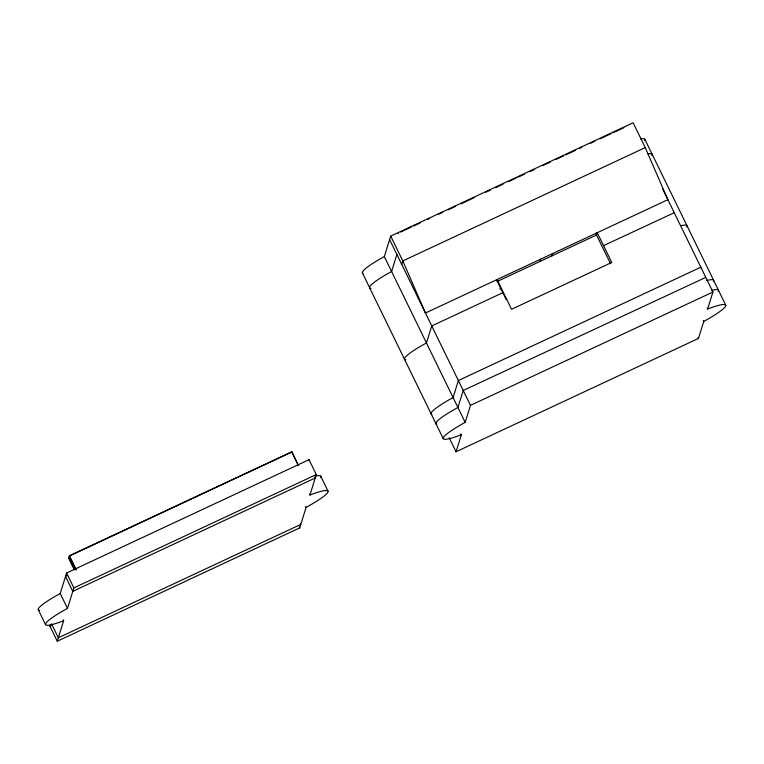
<?xml version="1.0" encoding="UTF-8"?>
<svg xmlns="http://www.w3.org/2000/svg" width="764" height="764" viewBox="0 0 764 764"><rect width="100%" height="100%" fill="white"/><g stroke="black" fill="none" stroke-linecap="round" stroke-linejoin="round"><path stroke-width="1.15" d="M298.6 465.696L291.819 451.791L69.419 555.772L68.674 558.169L74.404 569.925M309.477 494.107L309.926 495.034A40.11 5.31 -26 0 1 328.042 491.854A40.11 5.31 -26 0 1 306.077 507.401L299.708 527.886L57.271 641.225L50.004 626.337L50.539 624.608M39.633 610.379A40.11 5.31 -26 0 1 60.222 593.485L66.592 573.01L309.038 459.67L316.296 474.559L309.926 495.034M57.271 641.225L63.641 620.75L63.183 619.814M63.641 620.75A40.11 5.31 -26 0 1 45.525 623.93A40.11 5.31 -26 0 1 67.49 608.373L73.86 587.898L66.592 573.01M297.989 464.913L291.819 451.791M308.837 460.31L309.038 459.67M363.11 273.378A40.11 5.31 -26 0 1 384.33 256.599L390.7 236.114L633.136 122.775L645.246 147.595L667.889 199.69L425.452 313.03L402.8 260.935L390.7 236.114M398.321 233.622L398.502 233.039M396.888 254.46L391.588 271.487A40.11 5.31 -26 0 0 370.998 288.381M401.73 264.392L402.8 260.935L645.246 147.595M496.59 281.085L497.068 279.557L511.555 309.277L611.744 262.463L597.247 232.714L596.531 235.016L610.522 263.704M499.981 289.25L500.458 287.722M707.168 308.102L707.626 309.038A40.11 5.31 -26 0 1 725.733 305.858A40.11 5.31 -26 0 1 703.778 321.405L698.477 338.433L456.041 451.772L461.332 434.754L460.883 433.818M461.332 434.754A40.11 5.31 -26 0 1 443.225 437.934A40.11 5.31 -26 0 1 465.18 422.377L470.481 405.359L389.621 239.571M539.947 261.469L540.664 259.168M551.971 255.854L552.687 253.552M596.044 235.245L596.76 232.944M674.125 212.784L603.541 245.626M700.636 267.772L700.817 267.199L458.381 380.539L453.081 397.557A40.11 5.31 -26 0 0 431.87 414.346M705.544 277.504L463.223 390.461L457.922 407.489A40.11 5.31 -26 0 0 436.712 424.278M707.626 309.038L712.927 292.01L662.732 189.119M400.661 232.036L411.443 226.994M413.601 225.982L420.066 222.964M427.611 219.43L429.769 218.428M438.393 214.397L442.709 212.373M448.096 209.861L455.64 206.328M461.036 203.807L473.976 197.761M485.837 192.213L490.144 190.198M495.54 187.677L503.084 184.153M508.471 181.631L516.025 178.098M518.173 177.095L524.648 174.068M530.035 171.547L534.351 169.532M542.975 165.501L550.519 161.978M555.915 159.456L563.46 155.923M565.618 154.92L575.321 150.384M579.628 148.359L581.786 147.357M590.41 143.326L594.726 141.311M600.112 138.79L610.894 133.748M613.053 132.735L623.835 127.703M497.412 281.362L596.531 235.016M502.874 292.688L431.746 325.942L426.446 342.96A40.11 5.31 -26 0 0 405.856 359.854M506.742 299.412L506.255 299.641L496.581 279.777M291.733 452.078L69.323 556.058L76.104 569.954M66.774 575.875L65.523 576.457L72.781 591.355L315.226 478.006L314.768 477.08M73.86 587.898L316.296 474.559M470.481 405.359L712.927 292.01M50.004 626.337L51.007 625.869M644.845 139.296L725.704 305.084M703.319 320.479L703.778 321.405M698.029 337.507L698.477 338.433M384.33 256.599L465.18 422.377M449.232 437.81L456.041 451.772M362.403 272.92L443.263 438.708M320.737 476.192L328.004 491.08M305.629 506.475L306.077 507.401M300.328 523.502L300.777 524.429L58.341 637.768L51.532 623.816M299.249 526.95L299.708 527.886M69.419 555.772L76.199 569.667M68.789 557.787L74.528 569.543M60.222 593.485L67.49 608.373M38.295 609.806L45.563 624.704M711.437 290.463A40.11 5.31 -26 0 1 718.255 291.456M647.862 153.85A40.11 5.31 -26 0 1 651.921 155.455M681.412 225.59A40.11 5.31 -26 0 1 686.779 226.937M706.595 280.541A40.11 5.31 -26 0 1 713.414 281.534M640.595 138.962A40.11 5.31 -26 0 1 644.654 140.566M315.188 476.115A40.11 5.31 -26 0 1 320.555 477.462"/></g></svg>
